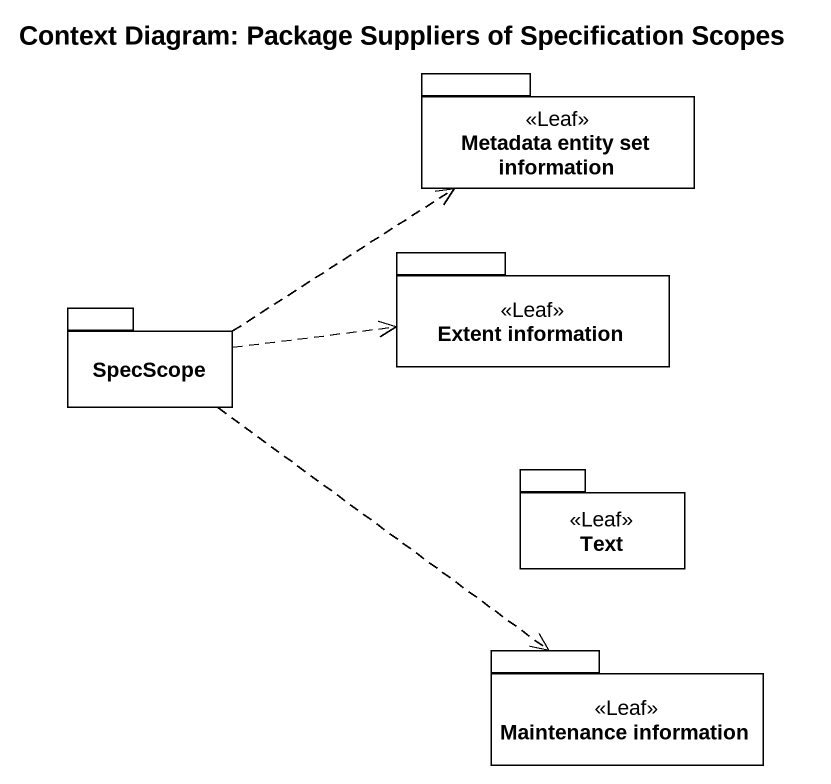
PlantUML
@startuml
title Context Diagram: Package Suppliers of Specification Scopes
package "Metadata entity set information" as Metadata_entity_set <<Leaf>> {
}
package "Extent information" as Extent_information <<Leaf>> {
}
package SpecScope {
}
package Text <<Leaf>> {
}
package "Maintenance information" as Maintenance_information <<Leaf>> {
}
SpecScope .right.> Metadata_entity_set
SpecScope .right.> Extent_information
SpecScope ..> Maintenance_information
@enduml
